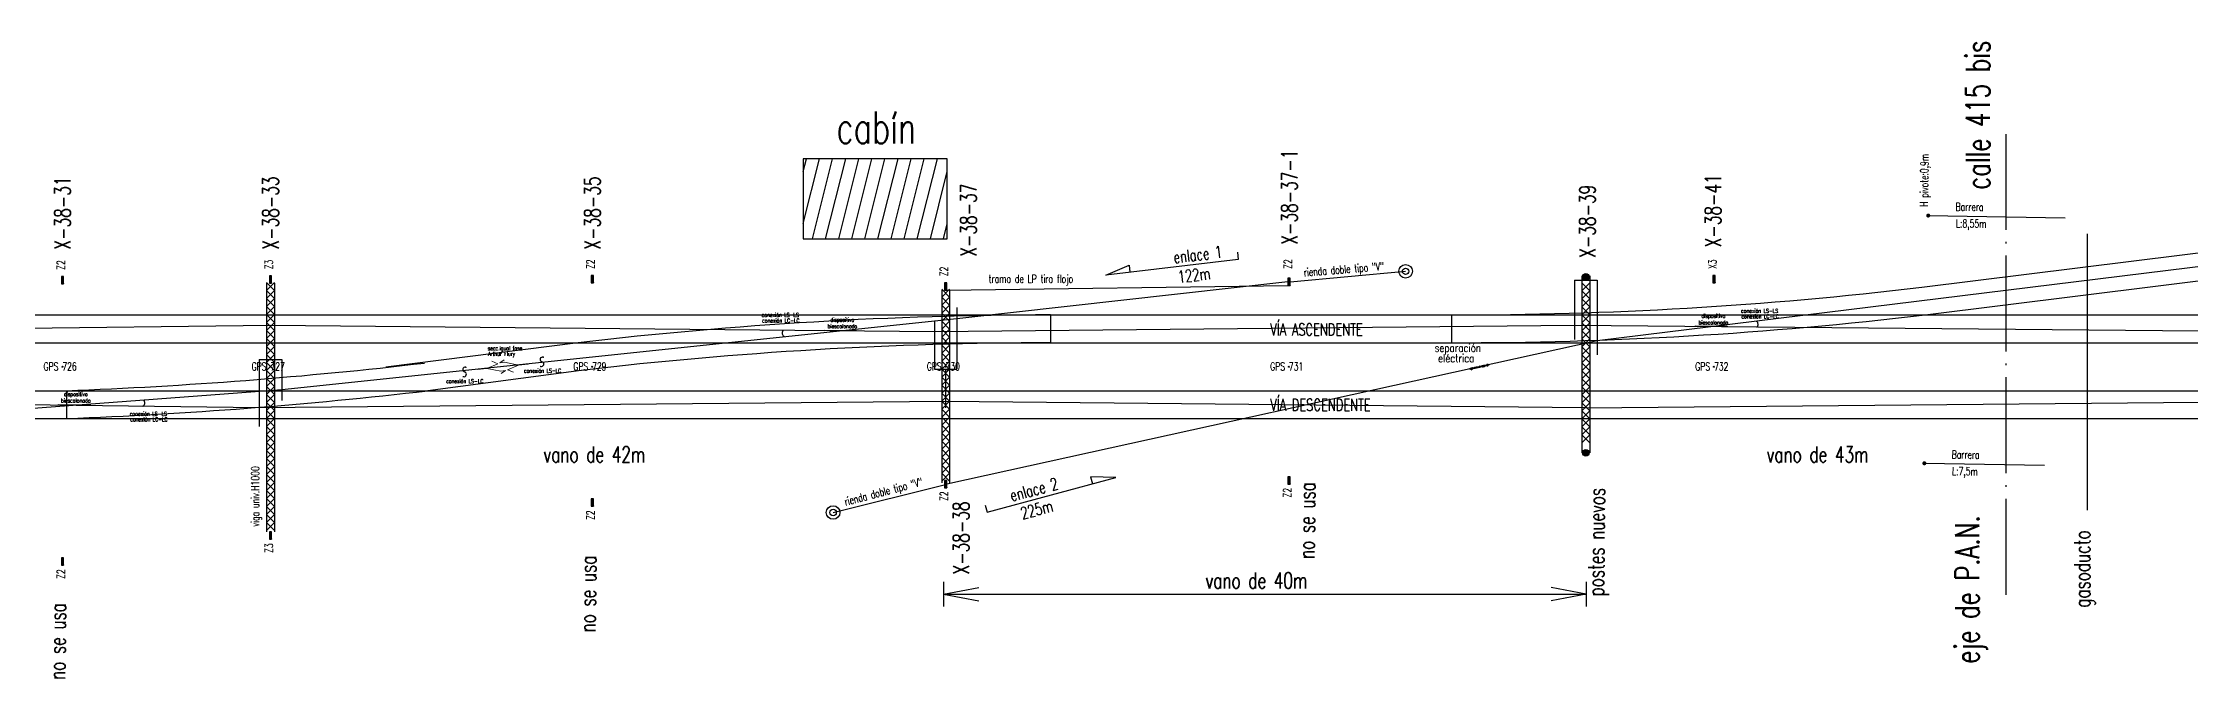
# Model space of a CAD drawing. Header units: millimetres. Extents: x 177 to 1227, y 1625 to 1695.
# Drawn here: x 261.8 to 396, y 1629.1 to 1668.8 of the extents above; entities that cross this region are included whole.
import ezdxf

# ---------------------------------------------------------------- set-up
doc = ezdxf.new("R2010")
doc.units = ezdxf.units.MM
doc.linetypes.add('ACAD_ISO04W100', pattern=[30, 24, -3, 0, -3])
doc.linetypes.add('CENTER', pattern=[50.8, 31.75, -6.35, 6.35, -6.35])
doc.layers.add('02 L d C', color=7, linetype='Continuous', lineweight=5)
doc.layers.add('seccionador misma fase', color=7, linetype='Continuous')
doc.layers.add('Textos catenaria', color=7, linetype='Continuous')
doc.styles.add('SIMPLEX', font='simplex.shx', dxfattribs={"width": 0.75})
doc.linetypes.add('GAS_LINE', pattern='A,12.7,-5.08,["GAS",Standard,S=2.54,R=0,X=-2.54,Y=-1.27],-6.35', length=24.13)
doc.linetypes.add('ZIGZAG', pattern='A,0.00254,-5.08,[131,ltypeshp.shx,S=5.08,R=0,X=-5.08,Y=0],-10.16,[131,ltypeshp.shx,S=5.08,R=180,X=5.08,Y=0],-5.08', length=20.32254)

# ---------------------------------------------------------------- blocks, each defined once
blk = doc.blocks.new('secc Arthur Flury')
at = {"layer": 'seccionador misma fase', "lineweight": 18}
for p, q in [((0, 0), (0.61, 0)), ((0.61, 0), (1.32, 0.22)), ((0.61, 0), (1.45, -0.26)), ((1.32, 0.22), (0.96, 0.42)), ((1.45, 0.26), (1.74, 0.42)), ((1.45, 0.26), (1.75, 0.26)), ((2.59, 0), (1.75, 0.26)), ((2.59, 0), (1.88, -0.22)), ((2.59, 0), (3.2, 0)), ((1.75, -0.26), (1.45, -0.26)), ((1.75, -0.26), (1.46, -0.42)), ((1.88, -0.22), (2.24, -0.42))]:
    blk.add_line(p, q, dxfattribs=at)
blk = doc.blocks.new('Separación de fase 2 aisladores orgánicos 33kV')
for p, q in [((0, 20), (0, -20)), ((7, 20), (0, 20)), ((8, 19), (8, -19)), ((67, 24), (10, 16)), ((68, 25), (68, 25)), ((69, 26), (99, 26)), ((70, -12), (70, 12)), ((150, 17), (75, 17)), ((95, 8), (95, -8)), ((95, 8), (225, 8)), ((150, 27), (100, 27)), ((100, 27), (100, 27)), ((150, 27), (150, 17)), ((169, 19), (169, 9)), ((169, 19), (229, 19)), ((169, 9), (229, 9)), ((187, 9), (187, 8)), ((203, 9), (203, 8)), ((225, 8), (225, -8)), ((229, 19), (232, 16)), ((229, 9), (229, -10)), ((232, 16), (292, 16)), ((292, 16), (292, -16)), ((297, 16), (324, 16)), ((297, 16), (297, -16)), ((327, 52), (324, 16)), ((324, 16), (324, -16)), ((332, 52), (334, 16)), ((334, 16), (356, 16)), ((334, 16), (334, -16)), ((359, 52), (356, 16)), ((356, 16), (356, -16)), ((364, 52), (366, 16)), ((366, 16), (388, 16)), ((366, 16), (366, -16)), ((391, 52), (388, 16)), ((388, 16), (388, -16)), ((396, 52), (398, 16)), ((398, 16), (420, 16)), ((398, 16), (398, -16)), ((423, 52), (420, 16)), ((420, 16), (420, -16)), ((428, 52), (430, 16)), ((430, 16), (452, 16)), ((430, 16), (430, -16)), ((455, 52), (452, 16)), ((452, 16), (452, -16)), ((460, 52), (462, 16)), ((462, 16), (484, 16)), ((462, 16), (462, -16)), ((487, 52), (484, 16)), ((484, 16), (484, -16)), ((492, 52), (494, 16)), ((494, 16), (516, 16)), ((494, 16), (494, -16)), ((519, 52), (516, 16)), ((516, 16), (516, -16)), ((524, 52), (526, 16)), ((526, 16), (553, 16)), ((526, 16), (526, -16)), ((553, 16), (553, -16)), ((558, 16), (618, 16)), ((558, 16), (558, -16)), ((634, 7), (618, 16)), ((694, 7), (634, 7)), ((642, 19), (642, 9)), ((642, 19), (702, 19)), ((642, 9), (702, 9)), ((668, 0), (668, 0)), ((694, 7), (694, -7)), ((702, 19), (705, 16)), ((702, 9), (702, -10)), ((705, 16), (765, 16)), ((765, 16), (765, -16)), ((770, 16), (797, 16)), ((770, 16), (770, -16)), ((800, 52), (797, 16)), ((797, 16), (797, -16)), ((805, 52), (807, 16)), ((807, 16), (829, 16)), ((807, 16), (807, -16)), ((832, 52), (829, 16)), ((829, 16), (829, -16)), ((837, 52), (839, 16)), ((839, 16), (861, 16)), ((839, 16), (839, -16)), ((864, 52), (861, 16)), ((861, 16), (861, -16)), ((869, 52), (871, 16)), ((871, 16), (893, 16)), ((871, 16), (871, -16)), ((896, 52), (893, 16)), ((893, 16), (893, -16)), ((901, 52), (903, 16)), ((903, 16), (925, 16)), ((903, 16), (903, -16)), ((928, 52), (925, 16)), ((925, 16), (925, -16)), ((933, 52), (935, 16)), ((935, 16), (957, 16)), ((935, 16), (935, -16)), ((960, 52), (957, 16)), ((957, 16), (957, -16)), ((965, 52), (967, 16)), ((967, 16), (989, 16)), ((967, 16), (967, -16)), ((992, 52), (989, 16)), ((989, 16), (989, -16)), ((997, 52), (999, 16)), ((999, 16), (1026, 16)), ((999, 16), (999, -16)), ((1026, 16), (1026, -16)), ((1031, 16), (1091, 16)), ((1031, 16), (1031, -16)), ((1107, 7), (1091, 16)), ((1167, 7), (1107, 7)), ((1116, 27), (1116, 17)), ((1116, 27), (1166, 27)), ((1116, 17), (1131, 17)), ((1130, 27), (1130, 17)), ((1141, 0), (1141, 0)), ((1151, 17), (1191, 17)), ((1152, 27), (1152, 17)), ((1166, 27), (1166, 27)), ((1197, 26), (1167, 26)), ((1167, 7), (1167, -7)), ((1196, -12), (1196, 12)), ((1198, 25), (1198, 25)), ((1199, 24), (1256, 16)), ((1258, 19), (1258, -19)), ((1259, 20), (1266, 20)), ((1266, 20), (1266, -20)), ((7, -20), (0, -20)), ((67, -24), (10, -16)), ((68, -25), (68, -25)), ((69, -26), (99, -26)), ((150, -17), (75, -17)), ((95, -8), (225, -8)), ((100, -28), (100, -27)), ((150, -28), (100, -28)), ((150, -28), (150, -17)), ((169, -10), (169, -20)), ((169, -10), (229, -10)), ((169, -20), (229, -20)), ((187, -8), (187, -10)), ((187, -20), (187, -31)), ((187, -31), (203, -31)), ((203, -8), (203, -10)), ((203, -20), (203, -31)), ((229, -20), (232, -16)), ((232, -16), (292, -16)), ((297, -16), (324, -16)), ((327, -53), (324, -16)), ((332, -53), (334, -16)), ((334, -16), (356, -16)), ((359, -53), (356, -16)), ((364, -53), (366, -16)), ((366, -16), (388, -16)), ((391, -53), (388, -16)), ((396, -53), (398, -16)), ((398, -16), (420, -16)), ((423, -53), (420, -16)), ((428, -53), (430, -16)), ((430, -16), (452, -16)), ((455, -53), (452, -16)), ((460, -53), (462, -16)), ((462, -16), (484, -16)), ((487, -53), (484, -16)), ((492, -53), (494, -16)), ((494, -16), (516, -16)), ((519, -53), (516, -16)), ((524, -53), (526, -16)), ((526, -16), (553, -16)), ((558, -16), (618, -16)), ((634, -7), (618, -16)), ((694, -7), (634, -7)), ((642, -10), (642, -20)), ((642, -10), (702, -10)), ((642, -20), (702, -20)), ((660, -20), (660, -31)), ((660, -31), (676, -31)), ((676, -20), (676, -31)), ((702, -20), (705, -16)), ((705, -16), (765, -16)), ((770, -16), (797, -16)), ((800, -53), (797, -16)), ((805, -53), (807, -16)), ((807, -16), (829, -16)), ((832, -53), (829, -16)), ((837, -53), (839, -16)), ((839, -16), (861, -16)), ((864, -53), (861, -16)), ((869, -53), (871, -16)), ((871, -16), (893, -16)), ((896, -53), (893, -16)), ((901, -53), (903, -16)), ((903, -16), (925, -16)), ((928, -53), (925, -16)), ((933, -53), (935, -16)), ((935, -16), (957, -16)), ((960, -53), (957, -16)), ((965, -53), (967, -16)), ((967, -16), (989, -16)), ((992, -53), (989, -16)), ((997, -53), (999, -16)), ((999, -16), (1026, -16)), ((1031, -16), (1091, -16)), ((1107, -7), (1091, -16)), ((1167, -7), (1107, -7)), ((1116, -28), (1116, -17)), ((1116, -17), (1131, -17)), ((1116, -28), (1166, -28)), ((1130, -28), (1130, -17)), ((1151, -17), (1191, -17)), ((1152, -28), (1152, -17)), ((1166, -28), (1166, -27)), ((1197, -26), (1167, -26)), ((1198, -25), (1198, -25)), ((1199, -24), (1256, -16)), ((1259, -20), (1266, -20))]:
    blk.add_line(p, q)
at = {"linetype": 'Continuous'}
for p, q in [((110, 40), (108, 39)), ((108, 28), (108, 39)), ((142, 28), (108, 28)), ((110, 40), (140, 40)), ((110, 28), (110, 27)), ((116, 28), (116, 39)), ((116, 17), (116, 8)), ((134, 28), (134, 39)), ((134, 8), (134, 17)), ((142, 39), (140, 40)), ((140, 27), (140, 28)), ((142, 28), (142, 39)), ((1124, 39), (1126, 40)), ((1124, 28), (1124, 39)), ((1124, 28), (1158, 28)), ((1156, 40), (1126, 40)), ((1126, 27), (1126, 28)), ((1131, -28), (1131, 27)), ((1132, 28), (1132, 39)), ((1132, -28), (1132, 27)), ((1150, 28), (1150, 39)), ((1150, 27), (1150, -28)), ((1151, 27), (1151, -28)), ((1156, 40), (1158, 39)), ((1156, 28), (1156, 27)), ((1158, 28), (1158, 39)), ((108, -29), (110, -28)), ((108, -29), (108, -42)), ((108, -42), (110, -44)), ((110, -44), (140, -44)), ((115, -44), (115, -70)), ((115, -70), (135, -70)), ((115, -70), (116, -72)), ((115, -70), (116, -72)), ((116, -8), (116, -17)), ((116, -42), (116, -29)), ((116, -44), (116, -71)), ((116, -72), (134, -72)), ((123, -60), (127, -60)), ((123, -64), (127, -64)), ((134, -17), (134, -8)), ((134, -42), (134, -29)), ((134, -71), (134, -44)), ((134, -72), (135, -70)), ((135, -70), (135, -44)), ((140, -28), (142, -29)), ((140, -44), (142, -42)), ((142, -29), (142, -42)), ((1126, -28), (1124, -29)), ((1124, -29), (1124, -42)), ((1126, -44), (1124, -42)), ((1156, -44), (1126, -44)), ((1131, -70), (1131, -44)), ((1151, -70), (1131, -70)), ((1132, -72), (1131, -70)), ((1132, -42), (1132, -29)), ((1132, -71), (1132, -44)), ((1150, -72), (1132, -72)), ((1143, -60), (1139, -60)), ((1143, -64), (1139, -64)), ((1149, -42), (1149, -29)), ((1150, -44), (1150, -71)), ((1151, -70), (1150, -72)), ((1151, -70), (1150, -72)), ((1151, -44), (1151, -70)), ((1158, -29), (1156, -28)), ((1158, -42), (1156, -44)), ((1158, -29), (1158, -42))]:
    blk.add_line(p, q, dxfattribs=at)
at = {"linetype": 'CENTER'}
for p, q in [((119, -62), (131, -62)), ((1147, -62), (1135, -62))]:
    blk.add_line(p, q, dxfattribs=at)
for centre in [(195, 0), (668, 0)]:
    blk.add_circle(centre, 0.195)
for centre, radius, start, end in [((7, 19), 1, 359.99999, 89.99999), ((10, 18), 2, 179.99999, 275.49999), ((67, 25), 1, 275.49999, 359.99999), ((69, 25), 1, 89.99999, 179.99999), ((75, 12), 5, 89.99999, 179.99999), ((99, 27), 1, 269.99999, 349.99999), ((195, 19), 13.6, 359.99999, 179.99999), ((295, 16), 2.5, 359.99999, 179.99999), ((329, 52), 2.5, 359.99999, 179.99999), ((361, 52), 2.5, 359.99999, 179.99999), ((393, 52), 2.5, 359.99999, 179.99999), ((425, 52), 2.5, 359.99999, 179.99999), ((457, 52), 2.5, 359.99999, 179.99999), ((489, 52), 2.5, 359.99999, 179.99999), ((521, 52), 2.5, 359.99999, 179.99999), ((556, 16), 2.5, 359.99999, 179.99999), ((668, 19), 13.6, 359.99999, 179.99999), ((768, 16), 2.5, 359.99999, 179.99999), ((802, 52), 2.5, 359.99999, 179.99999), ((834, 52), 2.5, 359.99999, 179.99999), ((866, 52), 2.5, 359.99999, 179.99999), ((898, 52), 2.5, 359.99999, 179.99999), ((930, 52), 2.5, 359.99999, 179.99999), ((962, 52), 2.5, 359.99999, 179.99999), ((994, 52), 2.5, 359.99999, 179.99999), ((1029, 16), 2.5, 359.99999, 179.99999), ((1167, 27), 1, 189.99999, 269.99999), ((1191, 12), 5, 359.99999, 89.99999), ((1197, 25), 1, 359.99999, 89.99999), ((1199, 25), 1, 179.99999, 264.49999), ((1256, 18), 2, 264.49999, 359.99999), ((1259, 19), 1, 89.99999, 179.99999), ((7, -19), 1, 269.99999, 359.99999), ((10, -18), 2, 84.49999, 179.99999), ((67, -25), 1, 359.99999, 84.49999), ((69, -25), 1, 179.99999, 269.99999), ((75, -12), 5, 179.99999, 269.99999), ((99, -27), 1, 9.99999, 89.99999), ((295, -16), 2.5, 179.99999, 359.99999), ((329, -53), 2.5, 179.99999, 359.99999), ((361, -53), 2.5, 179.99999, 359.99999), ((393, -53), 2.5, 179.99999, 359.99999), ((425, -53), 2.5, 179.99999, 359.99999), ((457, -53), 2.5, 179.99999, 359.99999), ((489, -53), 2.5, 179.99999, 359.99999), ((521, -53), 2.5, 179.99999, 359.99999), ((556, -16), 2.5, 179.99999, 359.99999), ((768, -16), 2.5, 179.99999, 359.99999), ((802, -53), 2.5, 179.99999, 359.99999), ((834, -53), 2.5, 179.99999, 359.99999), ((866, -53), 2.5, 179.99999, 359.99999), ((898, -53), 2.5, 179.99999, 359.99999), ((930, -53), 2.5, 179.99999, 359.99999), ((962, -53), 2.5, 179.99999, 359.99999), ((994, -53), 2.5, 179.99999, 359.99999), ((1029, -16), 2.5, 179.99999, 359.99999), ((1167, -27), 1, 89.99999, 169.99999), ((1191, -12), 5, 269.99999, 359.99999), ((1197, -25), 1, 269.99999, 359.99999), ((1199, -25), 1, 95.49999, 179.99999), ((1256, -18), 2, 359.99999, 95.49999), ((1259, -19), 1, 179.99999, 269.99999)]:
    blk.add_arc(centre, radius, start, end)
at = {"linetype": 'Continuous'}
for centre, radius, start, end in [((112, -35), 7.55, 55.61574, 124.38424), ((112, -36), 7.55, 235.61574, 304.38424), ((125, -56), 28.2, 72.41204, 107.58795), ((125, -15), 28.2, 252.41204, 287.58795), ((123, -62), 2, 89.74766, 270.25236), ((127, -62), 2, 269.64313, 90.00001), ((138, -35), 7.55, 55.61574, 124.38424), ((138, -36), 7.55, 235.61574, 304.38424), ((1128, -35), 7.55, 55.61574, 124.38424), ((1128, -36), 7.55, 235.61574, 304.38424), ((1141, -56), 28.2, 72.41204, 107.58795), ((1141, -15), 28.2, 252.41204, 287.58795), ((1139, -62), 2, 89.99998, 270.35685), ((1143, -62), 2, 269.74763, 90.25233), ((1154, -35), 7.55, 55.61574, 124.38424), ((1154, -36), 7.55, 235.61574, 304.38424)]:
    blk.add_arc(centre, radius, start, end, dxfattribs=at)
for points, knots in [([(108, 39), (108, 39), (109, 39), (110, 40), (111, 40), (112, 40)], [0, 0, 0, 0, 0.211362, 0.6030755, 1, 1, 1, 1]), ([(112, 40), (112, 40), (114, 40), (115, 39), (116, 39)], [0, 0, 0, 0, 0.2323679, 1, 1, 1, 1]), ([(116, 39), (118, 39), (121, 40), (124, 40), (125, 40)], [0, 0, 0, 0, 0.4954575, 1, 1, 1, 1]), ([(125, 40), (125, 40), (127, 40), (130, 40), (132, 39), (134, 39)], [0, 0, 0, 0, 0.0700982, 0.5307884, 1, 1, 1, 1]), ([(134, 39), (134, 39), (136, 40), (137, 40), (138, 40)], [0, 0, 0, 0, 0.4954609, 1, 1, 1, 1]), ([(138, 40), (138, 40), (139, 40), (140, 40), (142, 39), (142, 39)], [0, 0, 0, 0, 0.0700963, 0.5307897, 1, 1, 1, 1]), ([(1128, 40), (1128, 40), (1127, 40), (1126, 40), (1124, 39), (1124, 39)], [0, 0, 0, 0, 0.0700963, 0.5307897, 1, 1, 1, 1]), ([(1132, 39), (1132, 39), (1130, 40), (1129, 40), (1128, 40)], [0, 0, 0, 0, 0.4954609, 1, 1, 1, 1]), ([(1141, 40), (1141, 40), (1139, 40), (1136, 40), (1134, 39), (1132, 39)], [0, 0, 0, 0, 0.0700982, 0.5307884, 1, 1, 1, 1]), ([(1150, 39), (1148, 39), (1145, 40), (1142, 40), (1141, 40)], [0, 0, 0, 0, 0.4954575, 1, 1, 1, 1]), ([(1154, 40), (1154, 40), (1152, 40), (1151, 39), (1150, 39)], [0, 0, 0, 0, 0.2323679, 1, 1, 1, 1]), ([(1158, 39), (1158, 39), (1157, 39), (1156, 40), (1155, 40), (1154, 40)], [0, 0, 0, 0, 0.211362, 0.6030755, 1, 1, 1, 1])]:
    blk.add_open_spline(points, degree=3, knots=knots, dxfattribs=at)
blk = doc.blocks.new('biescalonado')
at = {"color": 4}
for p, q in [((0.03, 0.04), (0, 0)), ((1.7, -1.06), (1.67, -1.1))]:
    blk.add_line(p, q, dxfattribs=at)
at = {"color": 4, "const_width": 0.0125}
for points in [[(-0.01, 0, 1), (0.01, 0, 1)], [(1.66, -1.1, 1), (1.67, -1.1, 1)]]:
    blk.add_lwpolyline(points, format="xyb", close=True, dxfattribs=at)
at = {"layer": '02 L d C', "color": 4}
blk.add_line((0.03, 0.04), (1.7, -1.06), dxfattribs=at)

msp = doc.modelspace()

# ---------------------------------------------------------------- hatches: boundary and pattern name
h = msp.add_hatch()
h.set_pattern_fill('ANSI31', color=256, scale=0.25, angle=30.90807, style=0)
h.set_pattern_definition([(75.9080746, (-22209.0124, -32523.4453), (-0.769863156, 0.193260922), [])])
h.paths.add_polyline_path([(318.322, 1656.536), (318.322, 1661.536), (309.322, 1661.536), (309.322, 1656.536)])
for points in [[(262.966, 1653.74), (263.106, 1653.74), (263.106, 1654.2), (262.966, 1654.2)], [(275.966, 1653.77), (276.106, 1653.77), (276.106, 1654.23), (275.966, 1654.23)], [(296.066, 1653.79), (296.206, 1653.79), (296.206, 1654.25), (296.066, 1654.25)], [(366.156, 1653.79), (366.296, 1653.79), (366.296, 1654.25), (366.156, 1654.25)], [(318.146, 1653.34), (318.286, 1653.34), (318.286, 1653.8), (318.146, 1653.8)], [(339.596, 1653.63), (339.736, 1653.63), (339.736, 1654.09), (339.596, 1654.09)], [(318.146, 1640.979), (318.286, 1640.979), (318.286, 1641.439), (318.146, 1641.439)], [(339.596, 1641.199), (339.736, 1641.199), (339.736, 1641.659), (339.596, 1641.659)], [(296.066, 1639.829), (296.206, 1639.829), (296.206, 1640.289), (296.066, 1640.289)], [(275.966, 1637.769), (276.106, 1637.769), (276.106, 1638.229), (275.966, 1638.229)], [(262.966, 1636.149), (263.106, 1636.149), (263.106, 1636.609), (262.966, 1636.609)]]:
    msp.add_hatch(color=256).paths.add_polyline_path(points)
h = msp.add_hatch(color=256)
edge = h.paths.add_edge_path()
edge.add_arc((358.216, 1654.17), 0.21, 0, 360)
h = msp.add_hatch(color=256)
edge = h.paths.add_edge_path()
edge.add_arc((358.216, 1643.17), 0.21, 0, 360)

# ---------------------------------------------------------------- linework, layer by layer
for p, q in [((379.202, 1653.517), (453.602, 1662.777)), ((379.416, 1651.79), (453.816, 1661.05)), ((379.612, 1658), (388.161, 1657.866)), ((336.448, 1655.707), (336.501, 1655.255)), ((262.966, 1654.2), (262.966, 1653.74)), ((263.106, 1654.2), (262.966, 1654.2)), ((262.966, 1654.2), (263.106, 1653.74)), ((263.106, 1653.74), (263.106, 1654.2)), ((275.966, 1654.23), (275.966, 1653.77)), ((276.106, 1654.23), (275.966, 1654.23)), ((275.966, 1654.23), (276.106, 1653.77)), ((276.106, 1653.77), (276.106, 1654.23)), ((296.066, 1654.25), (296.066, 1653.79)), ((296.206, 1654.25), (296.066, 1654.25)), ((296.066, 1654.25), (296.206, 1653.79)), ((296.206, 1653.79), (296.206, 1654.25)), ((336.501, 1655.255), (328.236, 1654.274)), ((328.236, 1654.274), (329.679, 1654.903)), ((329.679, 1654.903), (329.733, 1654.452)), ((339.736, 1653.86), (346.957, 1654.516)), ((366.156, 1654.25), (366.156, 1653.79)), ((366.296, 1654.25), (366.156, 1654.25)), ((366.156, 1654.25), (366.296, 1653.79)), ((366.296, 1653.79), (366.296, 1654.25)), ((262.966, 1653.74), (263.106, 1653.74)), ((275.966, 1653.77), (276.106, 1653.77)), ((296.066, 1653.79), (296.206, 1653.79)), ((318.146, 1653.8), (318.146, 1653.34)), ((318.286, 1653.8), (318.146, 1653.8)), ((318.146, 1653.8), (318.286, 1653.34)), ((318.146, 1653.34), (318.286, 1653.34)), ((318.286, 1653.34), (318.286, 1653.8)), ((339.596, 1654.09), (339.596, 1653.63)), ((339.736, 1654.09), (339.596, 1654.09)), ((339.596, 1654.09), (339.736, 1653.63)), ((339.596, 1653.63), (339.736, 1653.63)), ((339.736, 1653.63), (339.736, 1654.09)), ((366.156, 1653.79), (366.296, 1653.79)), ((349.816, 1651.79), (349.816, 1650.05)), ((311.652, 1650.827), (311.652, 1650.777)), ((366.045, 1651.093), (366.044, 1651.043)), ((295.266, 1650.05), (283.25, 1648.512)), ((295.438, 1648.319), (285.866, 1647.05)), ((263.286, 1647.05), (263.286, 1645.31)), ((263.759, 1646.173), (263.758, 1646.123)), ((379.369, 1642.512), (386.868, 1642.394)), ((311.188, 1639.435), (318.286, 1641.209)), ((318.146, 1641.439), (318.146, 1640.979)), ((318.286, 1641.439), (318.146, 1641.439)), ((318.146, 1641.439), (318.286, 1640.979)), ((318.146, 1640.979), (318.286, 1640.979)), ((318.286, 1640.979), (318.286, 1641.439)), ((320.81, 1639.46), (328.849, 1641.619)), ((328.849, 1641.619), (327.275, 1641.667)), ((327.275, 1641.667), (327.393, 1641.228)), ((339.596, 1641.659), (339.596, 1641.199)), ((339.736, 1641.659), (339.596, 1641.659)), ((339.596, 1641.659), (339.736, 1641.199)), ((339.596, 1641.199), (339.736, 1641.199)), ((339.736, 1641.199), (339.736, 1641.659)), ((296.066, 1640.289), (296.066, 1639.829)), ((296.206, 1640.289), (296.066, 1640.289)), ((296.066, 1640.289), (296.206, 1639.829)), ((296.066, 1639.829), (296.206, 1639.829)), ((296.206, 1639.829), (296.206, 1640.289)), ((320.692, 1639.898), (320.81, 1639.46)), ((275.966, 1638.229), (275.966, 1637.769)), ((276.106, 1638.229), (275.966, 1638.229)), ((275.966, 1638.229), (276.106, 1637.769)), ((276.106, 1637.769), (276.106, 1638.229)), ((275.966, 1637.769), (276.106, 1637.769)), ((262.966, 1636.609), (262.966, 1636.149)), ((263.106, 1636.609), (262.966, 1636.609)), ((262.966, 1636.609), (263.106, 1636.149)), ((262.966, 1636.149), (263.106, 1636.149)), ((263.106, 1636.149), (263.106, 1636.609)), ((318.081, 1635.097), (318.081, 1633.558)), ((318.081, 1634.328), (320.286, 1634.746)), ((318.081, 1634.328), (358.248, 1634.328)), ((318.081, 1634.328), (320.286, 1633.909)), ((358.248, 1634.328), (356.043, 1634.746)), ((358.248, 1634.328), (356.043, 1633.909)), ((358.248, 1635.097), (358.248, 1633.558))]:
    msp.add_line(p, q)
at = {"linetype": 'ACAD_ISO04W100', "ltscale": 0.25}
msp.add_line((384.464, 1663.097), (384.464, 1634.004), dxfattribs=at)
at = {"linetype": 'GAS_LINE', "ltscale": 0.2}
msp.add_line((389.552, 1656.863), (389.552, 1639.583), dxfattribs=at)
at = {"color": 4}
for p, q in [((357.971, 1654.24), (357.971, 1643.17)), ((358.461, 1654.24), (358.461, 1643.17)), ((276.281, 1653.82), (275.791, 1653.32)), ((275.791, 1653.82), (276.281, 1653.32)), ((275.791, 1653.77), (275.791, 1638.229)), ((276.281, 1653.32), (275.791, 1652.82)), ((275.791, 1653.32), (276.281, 1652.82)), ((276.281, 1652.82), (275.791, 1652.32)), ((275.791, 1652.82), (276.281, 1652.32)), ((276.281, 1653.77), (276.281, 1638.229)), ((318.461, 1653.39), (317.971, 1652.89)), ((317.971, 1653.39), (318.461, 1652.89)), ((317.971, 1653.34), (317.971, 1641.29)), ((318.461, 1652.89), (317.971, 1652.39)), ((317.971, 1652.89), (318.461, 1652.39)), ((318.461, 1653.34), (318.461, 1641.29)), ((358.461, 1653.79), (357.971, 1653.29)), ((357.971, 1653.79), (358.461, 1653.29)), ((358.461, 1653.29), (357.971, 1652.79)), ((357.971, 1653.29), (358.461, 1652.79)), ((358.461, 1652.79), (357.971, 1652.29)), ((357.971, 1652.79), (358.461, 1652.29)), ((276.281, 1652.32), (275.791, 1651.82)), ((275.791, 1652.32), (276.281, 1651.82)), ((276.281, 1651.82), (275.791, 1651.32)), ((275.791, 1651.82), (276.281, 1651.32)), ((318.461, 1652.39), (317.971, 1651.89)), ((317.971, 1652.39), (318.461, 1651.89)), ((318.461, 1651.89), (317.971, 1651.39)), ((317.971, 1651.89), (318.461, 1651.39)), ((358.461, 1652.29), (357.971, 1651.79)), ((357.971, 1652.29), (358.461, 1651.79)), ((358.461, 1651.79), (357.971, 1651.29)), ((357.971, 1651.79), (358.461, 1651.29)), ((276.281, 1651.32), (275.791, 1650.82)), ((275.791, 1651.32), (276.281, 1650.82)), ((276.281, 1650.82), (275.791, 1650.32)), ((275.791, 1650.82), (276.281, 1650.32)), ((276.281, 1650.32), (275.791, 1649.82)), ((275.791, 1650.32), (276.281, 1649.82)), ((318.461, 1651.39), (317.971, 1650.89)), ((317.971, 1651.39), (318.461, 1650.89)), ((318.461, 1650.89), (317.971, 1650.39)), ((317.971, 1650.89), (318.461, 1650.39)), ((318.461, 1650.39), (317.971, 1649.89)), ((317.971, 1650.39), (318.461, 1649.89)), ((358.461, 1651.29), (357.971, 1650.79)), ((357.971, 1651.29), (358.461, 1650.79)), ((358.461, 1650.79), (357.971, 1650.29)), ((357.971, 1650.79), (358.461, 1650.29)), ((358.461, 1650.29), (357.971, 1649.79)), ((357.971, 1650.29), (358.461, 1649.79)), ((276.281, 1649.82), (275.791, 1649.32)), ((275.791, 1649.82), (276.281, 1649.32)), ((276.281, 1649.32), (275.791, 1648.82)), ((275.791, 1649.32), (276.281, 1648.82)), ((276.281, 1648.82), (275.791, 1648.32)), ((275.791, 1648.82), (276.281, 1648.32)), ((318.461, 1649.89), (317.971, 1649.39)), ((317.971, 1649.89), (318.461, 1649.39)), ((318.461, 1649.39), (317.971, 1648.89)), ((317.971, 1649.39), (318.461, 1648.89)), ((318.461, 1648.89), (317.971, 1648.39)), ((317.971, 1648.89), (318.461, 1648.39)), ((358.461, 1649.79), (357.971, 1649.29)), ((357.971, 1649.79), (358.461, 1649.29)), ((358.461, 1649.29), (357.971, 1648.79)), ((357.971, 1649.29), (358.461, 1648.79)), ((358.461, 1648.79), (357.971, 1648.29)), ((357.971, 1648.79), (358.461, 1648.29)), ((276.281, 1648.32), (275.791, 1647.82)), ((275.791, 1648.32), (276.281, 1647.82)), ((276.281, 1647.82), (275.791, 1647.32)), ((275.791, 1647.82), (276.281, 1647.32)), ((318.461, 1648.39), (317.971, 1647.89)), ((317.971, 1648.39), (318.461, 1647.89)), ((318.461, 1647.89), (317.971, 1647.39)), ((317.971, 1647.89), (318.461, 1647.39)), ((358.461, 1648.29), (357.971, 1647.79)), ((357.971, 1648.29), (358.461, 1647.79)), ((358.461, 1647.79), (357.971, 1647.29)), ((357.971, 1647.79), (358.461, 1647.29)), ((276.281, 1647.32), (275.791, 1646.82)), ((275.791, 1647.32), (276.281, 1646.82)), ((276.281, 1646.82), (275.791, 1646.32)), ((275.791, 1646.82), (276.281, 1646.32)), ((276.281, 1646.32), (275.791, 1645.82)), ((275.791, 1646.32), (276.281, 1645.82)), ((318.461, 1647.39), (317.971, 1646.89)), ((317.971, 1647.39), (318.461, 1646.89)), ((318.461, 1646.89), (317.971, 1646.39)), ((317.971, 1646.89), (318.461, 1646.39)), ((318.461, 1646.39), (317.971, 1645.89)), ((317.971, 1646.39), (318.461, 1645.89)), ((358.461, 1647.29), (357.971, 1646.79)), ((357.971, 1647.29), (358.461, 1646.79)), ((358.461, 1646.79), (357.971, 1646.29)), ((357.971, 1646.79), (358.461, 1646.29)), ((358.461, 1646.29), (357.971, 1645.79)), ((357.971, 1646.29), (358.461, 1645.79)), ((276.281, 1645.82), (275.791, 1645.32)), ((275.791, 1645.82), (276.281, 1645.32)), ((276.281, 1645.32), (275.791, 1644.82)), ((275.791, 1645.32), (276.281, 1644.82)), ((276.281, 1644.82), (275.791, 1644.32)), ((275.791, 1644.82), (276.281, 1644.32)), ((318.461, 1645.89), (317.971, 1645.39)), ((317.971, 1645.89), (318.461, 1645.39)), ((318.461, 1645.39), (317.971, 1644.89)), ((317.971, 1645.39), (318.461, 1644.89)), ((318.461, 1644.89), (317.971, 1644.39)), ((317.971, 1644.89), (318.461, 1644.39)), ((358.461, 1645.79), (357.971, 1645.29)), ((357.971, 1645.79), (358.461, 1645.29)), ((358.461, 1645.29), (357.971, 1644.79)), ((357.971, 1645.29), (358.461, 1644.79)), ((358.461, 1644.79), (357.971, 1644.29)), ((357.971, 1644.79), (358.461, 1644.29)), ((276.281, 1644.32), (275.791, 1643.82)), ((275.791, 1644.32), (276.281, 1643.82)), ((276.281, 1643.82), (275.791, 1643.32)), ((275.791, 1643.82), (276.281, 1643.32)), ((318.461, 1644.39), (317.971, 1643.89)), ((317.971, 1644.39), (318.461, 1643.89)), ((318.461, 1643.89), (317.971, 1643.39)), ((317.971, 1643.89), (318.461, 1643.39)), ((318.461, 1643.39), (317.971, 1642.89)), ((317.971, 1643.39), (318.461, 1642.89)), ((358.461, 1644.29), (357.971, 1643.79)), ((357.971, 1644.29), (358.461, 1643.79)), ((276.281, 1643.32), (275.791, 1642.82)), ((275.791, 1643.32), (276.281, 1642.82)), ((276.281, 1642.82), (275.791, 1642.32)), ((275.791, 1642.82), (276.281, 1642.32)), ((276.281, 1642.32), (275.791, 1641.82)), ((275.791, 1642.32), (276.281, 1641.82)), ((318.461, 1642.89), (317.971, 1642.39)), ((317.971, 1642.89), (318.461, 1642.39)), ((318.461, 1642.39), (317.971, 1641.89)), ((317.971, 1642.39), (318.461, 1641.89)), ((276.281, 1641.82), (275.791, 1641.32)), ((275.791, 1641.82), (276.281, 1641.32)), ((276.281, 1641.32), (275.791, 1640.82)), ((275.791, 1641.32), (276.281, 1640.82)), ((276.281, 1640.82), (275.791, 1640.32)), ((275.791, 1640.82), (276.281, 1640.32)), ((318.461, 1641.89), (317.971, 1641.39)), ((317.971, 1641.89), (318.461, 1641.39)), ((276.281, 1640.32), (275.791, 1639.82)), ((275.791, 1640.32), (276.281, 1639.82)), ((276.281, 1639.82), (275.791, 1639.32)), ((275.791, 1639.82), (276.281, 1639.32)), ((276.281, 1639.32), (275.791, 1638.82)), ((275.791, 1639.32), (276.281, 1638.82)), ((276.281, 1638.82), (275.791, 1638.32)), ((275.791, 1638.82), (276.281, 1638.32))]:
    msp.add_line(p, q, dxfattribs=at)
at = {"color": 6}
for p, q in [((401.326, 1655.394), (358.916, 1650.164)), ((358.916, 1650.164), (318.286, 1641.209))]:
    msp.add_line(p, q, dxfattribs=at)
at = {"color": 11, "linetype": 'ZIGZAG', "ltscale": 0.02}
msp.add_line((318.286, 1653.34), (339.596, 1653.63), dxfattribs=at)
at = {"color": 5}
for p, q in [((357.516, 1653.96), (357.516, 1650.26)), ((357.516, 1653.96), (358.916, 1653.96)), ((358.916, 1653.96), (358.916, 1649.3)), ((318.916, 1652.245), (318.916, 1648.395)), ((317.516, 1651.375), (317.516, 1648.395)), ((275.336, 1649.005), (275.336, 1644.815)), ((275.336, 1649.005), (276.736, 1649.005)), ((276.736, 1649.005), (276.736, 1646.435)), ((317.516, 1648.395), (318.916, 1648.395)), ((318.216, 1648.395), (318.216, 1645.98))]:
    msp.add_line(p, q, dxfattribs=at)
at = {"color": 8}
for p, q in [((177.441, 1651.79), (1227.107, 1651.79)), ((177.441, 1650.05), (1227.107, 1650.05)), ((177.441, 1647.05), (1227.107, 1647.05)), ((177.441, 1645.31), (1227.107, 1645.31))]:
    msp.add_line(p, q, dxfattribs=at)
at = {"color": 7}
msp.add_line((324.766, 1651.79), (324.766, 1650.05), dxfattribs=at)
at = {"color": 1}
for p, q in [((276.036, 1651.12), (242.786, 1650.72)), ((317.516, 1650.721), (276.036, 1651.12)), ((357.516, 1651.121), (317.516, 1650.721)), ((401.326, 1650.72), (357.516, 1651.121)), ((275.336, 1645.981), (242.786, 1646.38)), ((318.216, 1646.38), (275.336, 1645.981)), ((358.216, 1645.98), (318.216, 1646.38)), ((358.216, 1645.98), (401.326, 1646.38))]:
    msp.add_line(p, q, dxfattribs=at)
msp.add_lwpolyline([(318.322, 1656.536), (318.322, 1661.536), (309.322, 1661.536), (309.322, 1656.536)], close=True)
for points, const_width in [([(379.558, 1657.969, 1), (379.667, 1658.031, 1)], 0.125), ([(308.071, 1650.799, -1), (308.023, 1650.784, -1)], 0.05), ([(308.138, 1650.451, -1), (308.09, 1650.437, -1)], 0.05), ([(368.871, 1651.387, 1), (368.921, 1651.384, 1)], 0.05), ([(368.886, 1651.033, 1), (368.936, 1651.03, 1)], 0.05), ([(293.048, 1649.155, 1), (293.097, 1649.142, 1)], 0.05), ([(288.058, 1647.936, 1), (288.107, 1647.923, 1)], 0.05), ([(288.214, 1648.522, 1), (288.262, 1648.509, 1)], 0.05), ([(292.893, 1648.569, 1), (292.941, 1648.556, 1)], 0.05), ([(268.045, 1646.088, 1), (268.092, 1646.074, 1)], 0.05), ([(268.112, 1646.436, 1), (268.16, 1646.421, 1)], 0.05), ([(379.315, 1642.481, 1), (379.423, 1642.543, 1)], 0.125)]:
    msp.add_lwpolyline(points, format="xyb", close=True, dxfattribs=dict(const_width=const_width))
at = {"color": 6}
msp.add_lwpolyline([(339.596, 1653.86), (318.916, 1651.543), (276.736, 1647.095), (217.936, 1642.69)], dxfattribs=at)
for centre, radius in [((346.957, 1654.516), 0.425), ((346.957, 1654.516), 0.2), ((358.216, 1654.17), 0.21), ((263.036, 1648.55), 0.0293), ((276.036, 1648.55), 0.0293), ((296.136, 1648.55), 0.0293), ((318.216, 1648.55), 0.0293), ((339.666, 1648.55), 0.0293), ((366.226, 1648.55), 0.0293), ((358.216, 1643.17), 0.21), ((311.188, 1639.435), 0.425), ((311.188, 1639.435), 0.2)]:
    msp.add_circle(centre, radius)
for centre, radius, start, end in [((350.069, 1898.399), 246.609, 269.9418, 276.78658), ((325.151, 1394.326), 257.464, 90.08561, 96.66553), ((350.069, 1898.399), 248.349, 269.9418, 276.78658), ((308.246, 1650.65), 0.245, 144.67337, 237.32253), ((368.735, 1651.201), 0.245, 316.15518, 48.80433), ((252.199, 1936.367), 289.528, 272.19476, 276.63768), ((293.034, 1649.002), 0.152, 75.13453, 255.13453), ((292.956, 1648.709), 0.152, 255.13453, 75.13453), ((325.151, 1394.326), 255.724, 90.08561, 96.66553), ((288.199, 1648.369), 0.152, 75.13453, 255.13453), ((288.121, 1648.076), 0.152, 255.13453, 75.13453), ((252.279, 1935.533), 290.432, 272.17203, 276.64091), ((267.936, 1646.287), 0.245, 302.67747, 35.32663)]:
    msp.add_arc(centre, radius, start, end)

# ---------------------------------------------------------------- block references
for name, p, rotation in [('biescalonado', (310.653, 1650.787), 32.83827279914912), ('biescalonado', (365.046, 1651.052), 32.8675633774563), ('secc Arthur Flury', (288.947, 1648.383), 6.020064476955498), ('biescalonado', (262.759, 1646.135), 32.7014814571541)]:
    msp.add_blockref(name, p, dxfattribs=dict(rotation=rotation))
at = {"xscale": 0.00100000000010576, "yscale": 0.00100000000010576, "zscale": 0.00100000000010576, "rotation": 12.42914280802252}
msp.add_blockref('Separación de fase 2 aisladores orgánicos 33kV', (350.945, 1648.407), dxfattribs=at)

# ---------------------------------------------------------------- texts
at = {"layer": 'Textos catenaria', "style": 'SIMPLEX', "width": 0.7}
for s, height, rotation, p in [('calle 415 bis', 1.5, 90, (383.464, 1659.612)), ('X-38-37-1', 1, 90, (340.197, 1656.182)), ('H pivote:0,9m', 0.5, 89.39266, (379.594, 1658.546)), ('X-38-31', 1, 90, (263.545, 1655.878)), ('X-38-33', 1, 90, (276.545, 1655.878)), ('X-38-35', 1, 90, (296.645, 1655.878)), ('X-38-37', 1, 90, (320.142, 1655.428)), ('X-38-39', 1, 90, (358.817, 1655.358)), ('X-38-41', 1, 90, (366.665, 1656.019)), ('Barrera', 0.5, 359.39266, (381.322, 1658.302)), ('L:8,55m', 0.5, 359.39266, (381.342, 1657.259)), ('enlace 1', 0.75, 6.84451, (332.495, 1655.011)), ('Z2', 0.5, 90, (263.183, 1654.606)), ('Z3', 0.5, 90, (276.183, 1654.636)), ('Z2', 0.5, 90, (296.283, 1654.656)), ('Z2', 0.5, 90, (318.363, 1654.206)), ('122m', 0.75, 6.84451, (332.779, 1653.787)), ('Z2', 0.5, 90, (339.845, 1654.671)), ('rienda doble tipo "V"', 0.5, 4.56619, (340.615, 1654.192)), ('X3', 0.5, 90, (366.373, 1654.656)), ('dispositivo', 0.25, 359.99088, (311.021, 1651.364)), ('biescalonado', 0.25, 359.99088, (310.84, 1650.957)), ('viga univ.H1000', 0.5, 90, (275.328, 1638.548)), ('Barrera', 0.5, 359.39266, (381.078, 1642.814)), ('L:7,5m', 0.5, 359.39266, (381.098, 1641.771)), ('rienda doble tipo "V"', 0.5, 14.75834, (311.969, 1639.859)), ('Z2', 0.5, 90, (318.363, 1640.157)), ('enlace 2', 0.75, 14.96347, (322.35, 1640.114)), ('Z2', 0.5, 90, (339.813, 1640.377)), ('Z2', 0.5, 90, (296.283, 1638.967)), ('X-38-38', 1, 90, (319.691, 1635.563)), ('225m', 0.75, 14.96347, (323.024, 1639.002)), ('eje de P.A.N.', 1.5, 90, (382.79, 1629.987)), ('gasoducto', 1, 90, (389.721, 1633.489)), ('Z3', 0.5, 90, (276.183, 1636.907)), ('Z2', 0.5, 90, (263.183, 1635.287))]:
    msp.add_text(s, height=height, rotation=rotation, dxfattribs=at).set_placement(p)
at = {"layer": 'Textos catenaria', "style": 'SIMPLEX'}
for s, height, width, p in [('cabín', 2, 0.7, (311.396, 1662.497)), ('tramo de LP tiro flojo', 0.5, 0.7, (320.909, 1653.793)), ('conexión LS-LS', 0.25, 0.7, (306.726, 1651.662)), ('conexión LC-LC', 0.25, 0.7, (306.751, 1651.309)), ('VÍA ASCENDENTE', 0.75, 0.7, (338.496, 1650.5)), ('biescalonado', 0.25, 0.7, (365.263, 1651.189)), ('dispositivo', 0.25, 0.7, (365.445, 1651.596)), ('conexión LS-LS', 0.25, 0.7, (367.916, 1651.919)), ('conexión LC-LC', 0.25, 0.7, (367.941, 1651.565)), ('GPS 726', 0.5, 0.7, (261.856, 1648.32)), ('GPS 727', 0.5, 0.7, (274.856, 1648.32)), ('secc.igual fase', 0.25, 0.7, (289.604, 1649.575)), ('Arthur Flury', 0.25, 0.7, (289.629, 1649.222)), ('GPS 729', 0.5, 0.7, (294.956, 1648.32)), ('GPS 730', 0.5, 0.7, (317.042, 1648.32)), ('GPS 731', 0.5, 0.7, (338.496, 1648.32)), ('separación', 0.5, 0.8, (348.776, 1649.476)), ('eléctrica', 0.5, 0.8, (348.991, 1648.833)), ('GPS 732', 0.5, 0.7, (365.056, 1648.32)), ('conexión LS-LC', 0.25, 0.7, (287.008, 1647.518)), ('conexión LS-LC', 0.25, 0.7, (291.872, 1648.178)), ('biescalonado', 0.25, 0.7, (262.946, 1646.303)), ('dispositivo', 0.25, 0.7, (263.127, 1646.709)), ('VÍA DESCENDENTE', 0.75, 0.7, (338.496, 1645.792)), ('conexión LS-LS', 0.25, 0.7, (267.241, 1645.484)), ('conexión LC-LC', 0.25, 0.7, (267.266, 1645.131)), ('vano de 42m', 1, 0.7, (293.097, 1642.567)), ('vano de 43m', 1, 0.7, (369.521, 1642.567)), ('vano de 40m', 1, 0.7, (334.462, 1634.688))]:
    msp.add_text(s, height=height, dxfattribs=dict(at, width=width)).set_placement(p)
at = {"layer": 'Textos catenaria', "color": 7, "style": 'SIMPLEX', "width": 0.7}
for s, p in [('no se usa', (341.26, 1636.526)), ('postes nuevos', (359.339, 1634.188)), ('no se usa', (296.338, 1631.935)), ('no se usa', (263.2, 1628.965))]:
    msp.add_text(s, height=1, rotation=89.39266, dxfattribs=at).set_placement(p)

doc.saveas('drawing.dxf')
